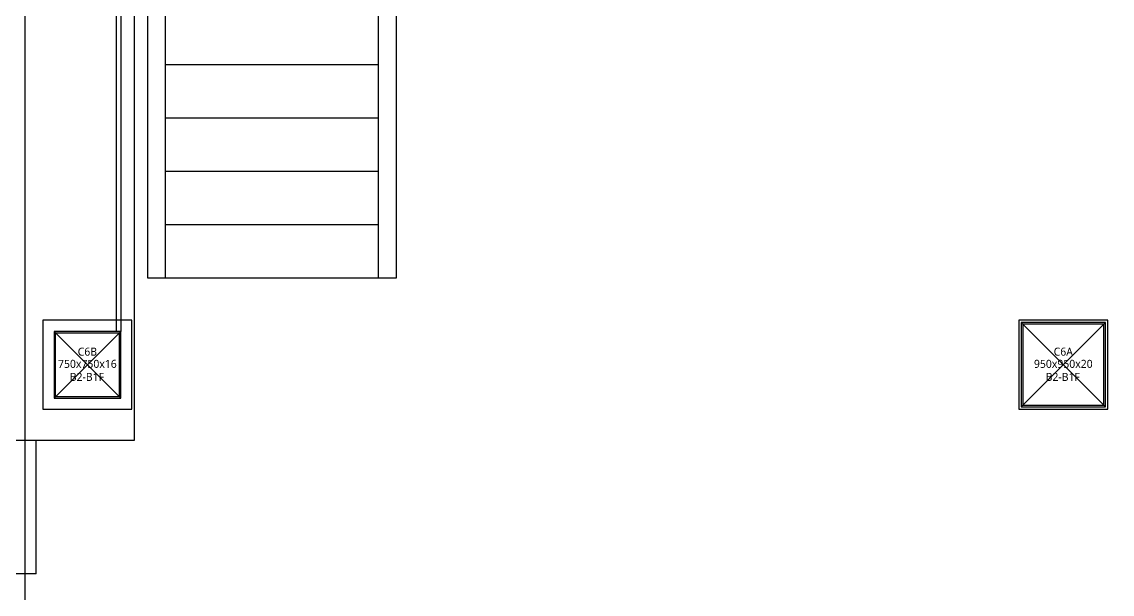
# Model space of a CAD drawing. Header units: millimetres. Extents: x -26983 to 60590, y 825 to 42375.
# Drawn here: x 56508.7 to 56748.6, y 17438.5 to 17564.4 of the extents above; entities that cross this region are included whole.
import ezdxf
from ezdxf.enums import TextEntityAlignment as Align

# ---------------------------------------------------------------- set-up
doc = ezdxf.new("R2010")
doc.units = ezdxf.units.MM
doc.header["$LTSCALE"] = 100
doc.header["$MEASUREMENT"] = 0
doc.header["$PDSIZE"] = -10
doc.layers.get('0').update_dxf_attribs({"linetype": 'CONTINUOUS'})
doc.layers.get('Defpoints').update_dxf_attribs({"color": 171, "linetype": 'CONTINUOUS'})
doc.layers.add('#프레임 라인', color=189, linetype='CONTINUOUS', plot=False)
for name, color, linetype in [('ELE9', 9, 'CONTINUOUS'), ('Slope', 252, 'CONTINUOUS'), ('STAIR', 4, 'CONTINUOUS')]:
    doc.layers.add(name, color=color, linetype=linetype)
doc.styles.add('TE', font='malgun_0.ttf')

# ---------------------------------------------------------------- blocks, each defined once
blk = doc.blocks.new('*U165')
at = {"color": 0, "linetype": 'ByBlock'}
for p, q in [((375, 375), (-375, 375)), ((-375, 375), (-375, -375)), ((375, -375), (375, 375)), ((-359, 359), (359, 359)), ((-359, -359), (-359, 359)), ((359, 359), (359, -359)), ((359, -359), (-359, -359)), ((-375, -375), (375, -375))]:
    blk.add_line(p, q, dxfattribs=at)
at = {"layer": 'Defpoints'}
blk.add_point((0, 0), dxfattribs=at)
blk = doc.blocks.new('C6B-B2-B1')
at = {"layer": '#프레임 라인', "ltscale": 0.1}
blk.add_lwpolyline([(-500, -500), (500, -500), (500, 500), (-500, 500)], close=True, dxfattribs=at)
at = {"layer": 'Defpoints', "ltscale": 10000}
for p, q in [((-375, -375), (375, 375)), ((375, -375), (-375, 375))]:
    blk.add_line(p, q, dxfattribs=at)
at = {"ltscale": 0.1}
blk.add_blockref('*U165', (0, 0), dxfattribs=at)
at = {"layer": 'Defpoints', "style": 'TE'}
for s, p in [('C6B', (0, 102)), ('750x750x16', (0, -35)), ('B2-B1F', (-6, -182))]:
    blk.add_text(s, height=90, dxfattribs=at).set_placement(p, align=Align.CENTER)
blk = doc.blocks.new('C6A-B2-B1F')
at = {"layer": '#프레임 라인', "ltscale": 0.1}
blk.add_lwpolyline([(-500, -500), (500, -500), (500, 500), (-500, 500)], close=True, dxfattribs=at)
for points in [[(-475, -475), (475, -475), (475, 475), (-475, 475)], [(-455, -455), (455, -455), (455, 455), (-455, 455)]]:
    blk.add_lwpolyline(points, close=True)
at = {"layer": 'Defpoints', "ltscale": 10000}
for p, q in [((-475, -475), (475, 475)), ((475, -475), (-475, 475))]:
    blk.add_line(p, q, dxfattribs=at)
at = {"layer": 'Defpoints', "style": 'TE'}
for s, p in [('C6A', (0, 102)), ('950x950x20', (0, -35)), ('B2-B1F', (-6, -182))]:
    blk.add_text(s, height=90, dxfattribs=at).set_placement(p, align=Align.CENTER)
blk = doc.blocks.new('A$C2EBE1E08')
at = {"layer": 'Slope', "ltscale": 0.2}
for p, q in [((200, 8400), (2600, 8400)), ((200, 7800), (2600, 7800)), ((200, 7200), (2600, 7200)), ((200, 6600), (2600, 6600)), ((200, 6000), (2600, 6000)), ((200, 5400), (2600, 5400)), ((200, 4800), (2600, 4800)), ((200, 4200), (2600, 4200)), ((200, 3600), (2600, 3600)), ((200, 3000), (2600, 3000)), ((200, 2400), (2600, 2400)), ((200, 1800), (2600, 1800)), ((200, 1200), (2600, 1200)), ((200, 600), (2600, 600))]:
    blk.add_line(p, q, dxfattribs=at)
at = {"layer": 'STAIR', "ltscale": 0.2}
blk.add_line((2600, 0), (2600, 9000), dxfattribs=at)
for points in [[(0, 9000), (0, 0), (2800, 0), (2800, 9000)], [(2800, 9000), (0, 9000)], [(200, 9000), (200, 0)]]:
    blk.add_lwpolyline(points, dxfattribs=at)
blk = doc.blocks.new('B2FF')
at = {"layer": 'ELE9', "color": 253, "ltscale": 5}
blk.add_line((37174374.7, 552546.3), (37171349.7, 552546.3), dxfattribs=at)
at = {"layer": 'ELE9', "color": 253, "ltscale": 0.001}
blk.add_lwpolyline([(37340474.7, 537571.3), (37340474.7, 537496.3), (37174249.7, 537496.3), (37174249.7, 566646.3)], dxfattribs=at)
at = {"layer": 'ELE9', "color": 253, "ltscale": 0.1}
for points in [[(37175474.7, 565071.3), (37175474.7, 554046.3), (37174374.7, 554046.3)], [(37175274.7, 565071.3), (37175274.7, 555271.3)], [(37175324.7, 565071.3), (37175324.7, 555271.3)]]:
    blk.add_lwpolyline(points, dxfattribs=at)
at = {"layer": 'ELE9', "color": 253, "ltscale": 5}
for points in [[(37174374.7, 554046.3), (37171349.7, 554046.3), (37171349.7, 552546.3)], [(37174374.7, 552546.3), (37174374.7, 554046.3)]]:
    blk.add_lwpolyline(points, dxfattribs=at)
at = {"layer": 'ELE9', "color": 253, "ltscale": 1000}
blk.add_blockref('A$C2EBE1E08', (37175624.7, 555871.3), dxfattribs=at)
at = {"layer": 'ELE9', "color": 253, "ltscale": 0.1}
for name, p in [('C6B-B2-B1', (37174949.7, 554896.3)), ('C6A-B2-B1F', (37185924.7, 554896.3))]:
    blk.add_blockref(name, p, dxfattribs=at)

msp = doc.modelspace()

# ---------------------------------------------------------------- block references
at = {"xscale": 0.01956471256889679, "yscale": 0.01956471256889679, "zscale": 0.01956471256889679}
msp.add_blockref('B2FF', (-670794.07, 6632.61), dxfattribs=at)

doc.saveas('drawing.dxf')
